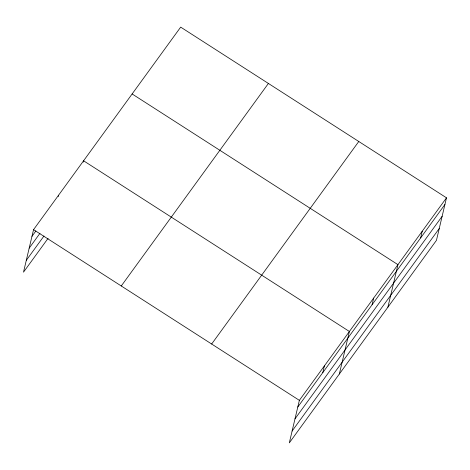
<?xml version="1.0" encoding="UTF-8"?>
<svg xmlns="http://www.w3.org/2000/svg" width="470" height="470" viewBox="0 0 470 470"><rect width="100%" height="100%" fill="white"/><g stroke="black" fill="none" stroke-linecap="round" stroke-linejoin="round"><path stroke-width="0.7" d="M446.5 197.823L299.367 400.346L289.314 442.875L436.448 240.352L446.5 197.823L180.686 27.125L33.552 229.648L23.5 272.177L48.081 238.343M58.251 196.554L58.568 195.22M83.261 162.126L83.578 160.787L349.392 331.485L339.34 374.02M322.802 372.593L324.382 365.913M372.093 304.742L373.668 298.068M387.891 307.186L397.949 264.651L132.129 93.959M420.644 237.914L422.224 231.234M31.978 236.322L35.855 230.982M29.181 248.154L39.962 233.314M26.296 260.345L43.98 236.011M121.272 285.977L268.405 83.454M211.653 344.017L358.78 141.488M297.792 407.02L444.92 204.497M294.995 418.852L442.123 216.329M292.111 431.043L439.244 228.52M33.552 229.648L299.367 400.346"/></g></svg>
